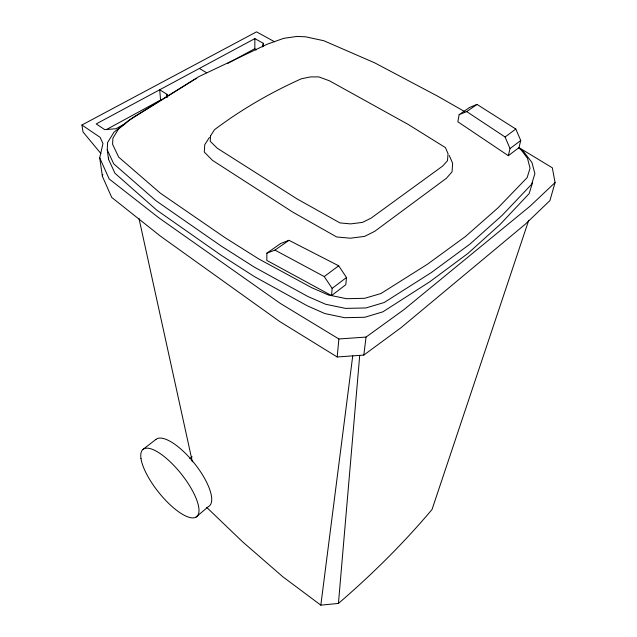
<?xml version="1.0" encoding="UTF-8"?>
<svg xmlns="http://www.w3.org/2000/svg" width="637" height="637" viewBox="0 0 637 637"><rect width="100%" height="100%" fill="white"/><g stroke="black" fill="none" stroke-linecap="round" stroke-linejoin="round"><path stroke-width="0.96" d="M263.304 46.167L263.328 43.308L254.84 38.61L96.219 123.92L104.755 129.645L115.91 128.746L125.409 123.538M464.922 111.73L437.635 96.163L374.683 62.84L323.843 40.736L305.633 36.811L296.961 36.436L283.704 38.339L267.389 44.136L198.553 76.766L132.146 118.076L118.474 129.048L112.884 138.229L112.59 144.296L118.705 157.14L160.261 193.107L225.195 237.784L258.71 258.909L311.843 287.757L328.477 295.019L331.551 295.6L345.795 284.707L346.488 277.501L338.685 265.788L288.975 240.308L280.71 243.493L266.879 253.152L266.792 260.406L331.551 295.6L346.464 298.697L364.635 298.307L380.926 293.538L427.363 264.283L465.671 236.335L498.062 207.805L527.11 177.659L530.048 168.24L527.492 158.287L520.302 148.787L518.876 147.688M166.942 97.103L166.998 94.308L159.704 89.777L160.556 100.057L106.435 129.558M532.436 182.954L529.156 193.592L500.005 224.55L467.837 253.51L429.704 281.825L382.909 311.819L364.794 317.266L344.673 317.712L324.894 313.579L307.353 305.84L254.434 276.609L221.143 255.238L156.718 210.099L114.971 173.272L108.537 159.314L108.616 157.498M108.537 159.314L107.247 149.862L107.581 142.592L113.896 132.289L128.324 120.735L194.197 79.744M331.551 295.6L332.14 288.394L324.241 276.562L274.977 250.11L266.879 253.152M206.675 507.355L242.554 541.784L282.868 576.803L320.833 605.15L338.438 603.422L359.698 355.573M519.251 147.784L552.327 167.794L555.074 182.556L549.922 200.599L525.358 224.144L400.999 327.721L363.815 355.072L337.188 356.975L338.876 338.972L280.192 303.339L158.804 217.79L109.182 178.981L99.722 157.872L102.963 143.484L100.152 137.377L81.926 125.011L256.52 31.85L274.627 41.787M363.815 355.072L366.052 337.077L403.914 309.654L530.207 206.062L555.074 182.556M320.833 605.15L352.723 355.948M459.134 114.676L457.836 121.771L508.342 155.699L519.012 147.585L520.74 140.482L515.811 129.04L477.009 104.404L469.35 107.589L459.134 114.676L466.682 111.594L477.009 104.404M337.188 356.975L279.699 321.526L160.548 236.223L111.738 197.446L102.382 176.306L102.804 174.387M508.342 155.699L510.022 148.58L505.085 137.003L466.682 111.594M262.428 46.907L263.328 43.308M528.726 220.298L432.045 509.465A857.434 499.368 -15.7 0 1 338.438 603.422M209.446 137.377L204.74 144.742L204.278 152.044L212.503 160.373L292.463 211.93L336.639 236.956L350.31 238.206L364.603 236.391L374.707 231.335L446.418 178.272L452.031 171.871L452.652 163.367L449.3 155.532M195.893 517.196L208.41 506.606A42.647 15.049 51.4 0 0 195.097 464.23A42.647 15.049 51.4 0 0 155.914 439.434M189.834 458.648L192.159 456.785M142.943 449.427L155.914 439.426M332.14 288.394L346.488 277.501M510.022 148.58L520.74 140.482M324.241 276.562L338.685 265.788M505.085 137.003L515.811 129.04M274.977 250.11L288.975 240.308M227.775 63.421L254.84 48.667L254.84 38.61M195.041 79.219L196.833 78.367M338.876 338.972L366.052 337.077M199.365 68.446L206.651 72.753M518.47 147.744L523.94 151.996L531.975 162.539L534.881 173.686L531.608 184.316L502.267 215.234L469.859 244.178L431.416 272.501L384.207 302.503L365.917 307.958L345.588 308.396L325.603 304.247L307.878 296.492L254.426 267.198L220.816 245.794L155.81 200.623L113.712 163.805L107.247 149.862M254.84 48.667L256.034 50.084M100.901 153.533L83.017 131.97L81.926 125.011M138.97 218.372L192.358 461.793M99.722 157.872L102.382 176.306M166.998 94.308L167.22 97.27M140.984 458.529A43.013 14.571 51.5 0 1 166.703 458.64A43.013 14.571 51.5 0 1 198.871 508.334A43.013 14.571 51.5 0 1 172.062 506.542A43.013 14.571 51.5 0 1 140.968 458.505M210.568 135.816L210.218 141.287L217.233 148.206L297.24 199.023L339.967 222.918L350.621 223.89L362.461 222.409L371.005 218.188L442.691 166.034L447.477 160.691L448.05 153.7L445.454 147.625L408.086 124.366L329.472 80.819L318.866 76.902L310.609 76.902L301.333 78.797A757.305 519.688 28.1 0 0 214.51 129.693L210.568 135.816"/></g></svg>
